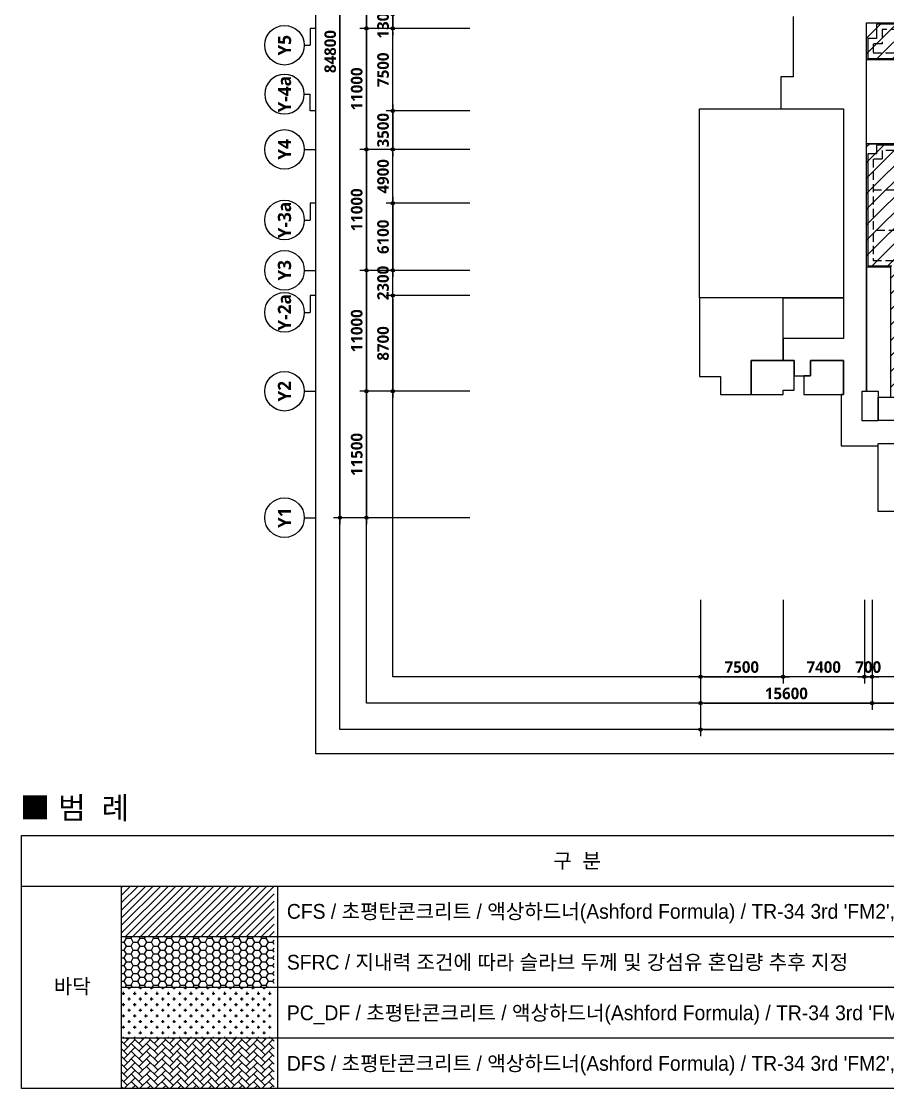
# Model space of a CAD drawing. Header units: millimetres. Extents: x -5354 to 997967, y -1313401 to 249081.
# Drawn here: x 258000 to 336795, y 5975 to 103066 of the extents above; entities that cross this region are included whole.
import ezdxf
from ezdxf.enums import TextEntityAlignment as Align

# ---------------------------------------------------------------- set-up
doc = ezdxf.new("R2010")
doc.units = ezdxf.units.MM
doc.header["$LTSCALE"] = 300
doc.header["$MEASUREMENT"] = 0
doc.header["$PDSIZE"] = -10
doc.linetypes.add('HIDDEN', pattern=[0.375, 0.25, -0.125])
doc.linetypes.add('HIDDENX2', pattern=[0.75, 0.5, -0.25])
doc.layers.get('0').update_dxf_attribs({"linetype": 'CONTINUOUS'})
doc.layers.get('Defpoints').update_dxf_attribs({"color": 153, "linetype": 'CONTINUOUS'})
for name, color, linetype in [('A-ANNO-TEXT1', 7, 'CONTINUOUS'), ('A-ST-AXIS-BUB', 7, 'CONTINUOUS'), ('A-ST-AXIS-DIM', 7, 'CONTINUOUS'), ('AA-MARK', 2, 'CONTINUOUS'), ('ILDO_Area', 8, 'CONTINUOUS'), ('SAWCUT', 20, 'HIDDEN'), ('X-SEC-종$0$A-ST-AXIS-BUB', 7, 'CONTINUOUS')]:
    doc.layers.add(name, color=color, linetype=linetype)
doc.layers.add('Defpoint', color=161, linetype='CONTINUOUS', plot=False)
doc.layers.add('면적', color=210, linetype='CONTINUOUS', plot=False)
doc.styles.add('SH_대대리576', font='')
doc.styles.add('돋움', font='')
doc.styles.get('SH_대대리576').set_extended_font_data('NanumGothic', bold=True)
doc.styles.get('돋움').set_extended_font_data('Dotum')
doc.dimstyles.new('SHP 600', dxfattribs={"dimscale": 300, "dimtxt": 3.5, "dimasz": 1, "dimexe": 2, "dimexo": 2, "dimgap": 1, "dimtad": 1, "dimdec": 0, "dimzin": 0, "dimdsep": 46, "dimtxsty": 'SH_대대리576', "dimblk": 'DIMDOT', "dimcen": 0.09, "dimclrt": 3, "dimadec": 0, "dimazin": 1, "dimtfac": 1, "dimtdec": 0, "dimtix": 1, "dimtmove": 2, "dimatfit": 0, "dimldrblk": 'DIMDOT', "dimfxl": 1, "dimtolj": 1, "dimtzin": 0, "dimarcsym": 0})

# ---------------------------------------------------------------- blocks, each defined once
blk = doc.blocks.new('G$C103DFDC3')
at = {"layer": '면적'}
for points in [[(18500, 8850), (16250, 8850), (16250, 8800), (14800, 8800), (14800, 11500), (15200, 11500), (15200, 45000), (20000, 45000)], [(8525, 45600), (8525, 40100), (7400, 40100), (7400, 37200), (13100, 37200), (13100, 16300), (7600, 16300), (7600, 14300), (8600, 14300), (8600, 12900), (10100, 12900), (10100, 14300), (13100, 14300), (13100, 11200), (12900, 11200), (12900, 6550), (12900, 6550), (16250, 6550), (16250, 6750), (18500, 6750)], [(17400, 22800), (15200, 22800), (15200, 34000), (19355, 34000)], [(19355, 41675), (15200, 41675), (15200, 45000), (53400, 45000)]]:
    blk.add_lwpolyline(points, dxfattribs=at)
for points in [[(15200, 41675), (19355, 41675), (19355, 38025), (18355, 38025), (18355, 37125), (19355, 37125), (19355, 34000), (15200, 34000)], [(0, 20000), (0, 37200), (13100, 37200), (13100, 20000)], [(15200, 22800), (15200, 11500), (16250, 11500), (16250, 10950), (17400, 10950), (17400, 22725), (17400, 22800)], [(7600, 14300), (7600, 20000), (0, 20000), (0, 12850), (1900, 12850), (1900, 11200), (4700, 11200), (4700, 14300)], [(7600, 20000), (13100, 20000), (13100, 16300), (7600, 16300)], [(4700, 14300), (4700, 11200), (7600, 11200), (7600, 11600), (8600, 11600), (8600, 14300)], [(9500, 12900), (9500, 11200), (13100, 11200), (13100, 14300), (10100, 14300), (10100, 12900)], [(14800, 11500), (16250, 11500), (16250, 8800), (14800, 8800)], [(16250, 10950), (19450, 10950), (19450, 8850), (16250, 8850)], [(16250, 6750), (19450, 6750), (19450, 550), (16250, 550)]]:
    blk.add_lwpolyline(points, close=True, dxfattribs=at)
blk = doc.blocks.new('DIMDOT')
at = {"color": 0}
blk.add_line((-2, 0), (2, 0), dxfattribs=at)
for radius in [0.5, 0.25]:
    blk.add_circle((0, 0), radius, dxfattribs=at)
blk = doc.blocks.new('*D34')
at = {"layer": 'A-ST-AXIS-DIM', "color": 0, "lineweight": -2, "transparency": 16777216}
for p, q in [((334682, 50445), (334682, 42845)), ((335382, 50445), (335382, 42845)), ((334382, 43445), (334082, 43445)), ((334682, 43445), (335382, 43445)), ((335682, 43445), (335982, 43445))]:
    blk.add_line(p, q, dxfattribs=at)
at = {"layer": 'Defpoints', "color": 0, "transparency": 16777216}
for p in [(334682, 51045), (335382, 51045), (335382, 43445)]:
    blk.add_point(p, dxfattribs=at)
at = {"layer": 'A-ST-AXIS-DIM', "color": 0, "linetype": 'ByBlock', "lineweight": -2, "transparency": 16777216, "xscale": 300, "yscale": 300, "zscale": 300}
blk.add_blockref('DIMDOT', (334682, 43445), dxfattribs=at)
at = {"layer": 'A-ST-AXIS-DIM', "color": 0, "linetype": 'ByBlock', "lineweight": -2, "transparency": 16777216, "xscale": 300, "yscale": 300, "zscale": 300, "rotation": 180}
blk.add_blockref('DIMDOT', (335382, 43445), dxfattribs=at)
at = {"layer": 'A-ST-AXIS-DIM', "color": 3, "transparency": 16777216, "insert": (335032, 44321), "char_height": 1050, "attachment_point": 5, "style": 'SH_대대리576'}
blk.add_mtext('\\A1;700', dxfattribs=at)
blk = doc.blocks.new('*D35')
at = {"layer": 'A-ST-AXIS-DIM', "color": 0, "lineweight": -2, "transparency": 16777216}
for p, q in [((327282, 50445), (327282, 42845)), ((334682, 50445), (334682, 42845)), ((334382, 43445), (327582, 43445))]:
    blk.add_line(p, q, dxfattribs=at)
at = {"layer": 'Defpoints', "color": 0, "transparency": 16777216}
for p in [(327282, 51045), (334682, 51045), (327282, 43445)]:
    blk.add_point(p, dxfattribs=at)
at = {"layer": 'A-ST-AXIS-DIM', "color": 0, "linetype": 'ByBlock', "lineweight": -2, "transparency": 16777216, "xscale": 300, "yscale": 300, "zscale": 300, "rotation": 180}
blk.add_blockref('DIMDOT', (327282, 43445), dxfattribs=at)
at = {"layer": 'A-ST-AXIS-DIM', "color": 0, "linetype": 'ByBlock', "lineweight": -2, "transparency": 16777216, "xscale": 300, "yscale": 300, "zscale": 300}
blk.add_blockref('DIMDOT', (334682, 43445), dxfattribs=at)
at = {"layer": 'A-ST-AXIS-DIM', "color": 3, "transparency": 16777216, "insert": (330982, 44321), "char_height": 1050, "attachment_point": 5, "style": 'SH_대대리576'}
blk.add_mtext('\\A1;7400', dxfattribs=at)
blk = doc.blocks.new('*D36')
at = {"layer": 'A-ST-AXIS-DIM', "color": 0, "lineweight": -2, "transparency": 16777216}
for p, q in [((319782, 50445), (319782, 42845)), ((327282, 50445), (327282, 42845)), ((320082, 43445), (326982, 43445))]:
    blk.add_line(p, q, dxfattribs=at)
at = {"layer": 'Defpoints', "color": 0, "transparency": 16777216}
for p in [(319782, 51045), (327282, 51045), (327282, 43445)]:
    blk.add_point(p, dxfattribs=at)
at = {"layer": 'A-ST-AXIS-DIM', "color": 0, "linetype": 'ByBlock', "lineweight": -2, "transparency": 16777216, "xscale": 300, "yscale": 300, "zscale": 300, "rotation": 180}
blk.add_blockref('DIMDOT', (319782, 43445), dxfattribs=at)
at = {"layer": 'A-ST-AXIS-DIM', "color": 0, "linetype": 'ByBlock', "lineweight": -2, "transparency": 16777216, "xscale": 300, "yscale": 300, "zscale": 300}
blk.add_blockref('DIMDOT', (327282, 43445), dxfattribs=at)
at = {"layer": 'A-ST-AXIS-DIM', "color": 3, "transparency": 16777216, "insert": (323532, 44322), "char_height": 1050, "attachment_point": 5, "style": 'SH_대대리576'}
blk.add_mtext('\\A1;7500', dxfattribs=at)
blk = doc.blocks.new('*D45')
at = {"layer": 'A-ST-AXIS-DIM', "color": 0, "lineweight": -2, "transparency": 16777216}
for p, q in [((291782, 104016), (291782, 104316)), ((298782, 103716), (291182, 103716)), ((291782, 103716), (291782, 102416)), ((298782, 102416), (291182, 102416)), ((291782, 102116), (291782, 101816))]:
    blk.add_line(p, q, dxfattribs=at)
at = {"layer": 'Defpoints', "color": 0, "transparency": 16777216}
for p in [(299382, 103716), (291782, 102416), (299382, 102416)]:
    blk.add_point(p, dxfattribs=at)
at = {"layer": 'A-ST-AXIS-DIM', "color": 0, "linetype": 'ByBlock', "lineweight": -2, "transparency": 16777216, "xscale": 300, "yscale": 300, "zscale": 300}
for p, rotation in [((291782, 103716), 270), ((291782, 102416), 90)]:
    blk.add_blockref('DIMDOT', p, dxfattribs=dict(at, rotation=rotation))
at = {"layer": 'A-ST-AXIS-DIM', "color": 3, "transparency": 16777216, "insert": (290902, 103066), "char_height": 1050, "attachment_point": 5, "rotation": 90, "style": 'SH_대대리576'}
blk.add_mtext('\\A1;1300', dxfattribs=at)
blk = doc.blocks.new('*D46')
at = {"layer": 'A-ST-AXIS-DIM', "color": 0, "lineweight": -2, "transparency": 16777216}
for p, q in [((298782, 102416), (291182, 102416)), ((291782, 95216), (291782, 102116)), ((298782, 94916), (291182, 94916))]:
    blk.add_line(p, q, dxfattribs=at)
at = {"layer": 'Defpoints', "color": 0, "transparency": 16777216}
for p in [(291782, 102416), (299382, 102416), (299382, 94916)]:
    blk.add_point(p, dxfattribs=at)
at = {"layer": 'A-ST-AXIS-DIM', "color": 0, "linetype": 'ByBlock', "lineweight": -2, "transparency": 16777216, "xscale": 300, "yscale": 300, "zscale": 300}
for p, rotation in [((291782, 102416), 90), ((291782, 94916), 270)]:
    blk.add_blockref('DIMDOT', p, dxfattribs=dict(at, rotation=rotation))
at = {"layer": 'A-ST-AXIS-DIM', "color": 3, "transparency": 16777216, "insert": (290905, 98666), "char_height": 1050, "attachment_point": 5, "rotation": 90, "style": 'SH_대대리576'}
blk.add_mtext('\\A1;7500', dxfattribs=at)
blk = doc.blocks.new('*D47')
at = {"layer": 'A-ST-AXIS-DIM', "color": 0, "lineweight": -2, "transparency": 16777216}
for p, q in [((291782, 95216), (291782, 95516)), ((298782, 94916), (291182, 94916)), ((291782, 94916), (291782, 91416)), ((298782, 91416), (291182, 91416)), ((291782, 91116), (291782, 90816))]:
    blk.add_line(p, q, dxfattribs=at)
at = {"layer": 'Defpoints', "color": 0, "transparency": 16777216}
for p in [(299382, 94916), (291782, 91416), (299382, 91416)]:
    blk.add_point(p, dxfattribs=at)
at = {"layer": 'A-ST-AXIS-DIM', "color": 0, "linetype": 'ByBlock', "lineweight": -2, "transparency": 16777216, "xscale": 300, "yscale": 300, "zscale": 300}
for p, rotation in [((291782, 94916), 270), ((291782, 91416), 90)]:
    blk.add_blockref('DIMDOT', p, dxfattribs=dict(at, rotation=rotation))
at = {"layer": 'A-ST-AXIS-DIM', "color": 3, "transparency": 16777216, "insert": (290902, 93166), "char_height": 1050, "attachment_point": 5, "rotation": 90, "style": 'SH_대대리576'}
blk.add_mtext('\\A1;3500', dxfattribs=at)
blk = doc.blocks.new('*D48')
at = {"layer": 'A-ST-AXIS-DIM', "color": 0, "lineweight": -2, "transparency": 16777216}
for p, q in [((298782, 91416), (291182, 91416)), ((291782, 86816), (291782, 91116)), ((298782, 86516), (291182, 86516))]:
    blk.add_line(p, q, dxfattribs=at)
at = {"layer": 'Defpoints', "color": 0, "transparency": 16777216}
for p in [(291782, 91416), (299382, 91416), (299382, 86516)]:
    blk.add_point(p, dxfattribs=at)
at = {"layer": 'A-ST-AXIS-DIM', "color": 0, "linetype": 'ByBlock', "lineweight": -2, "transparency": 16777216, "xscale": 300, "yscale": 300, "zscale": 300}
for p, rotation in [((291782, 91416), 90), ((291782, 86516), 270)]:
    blk.add_blockref('DIMDOT', p, dxfattribs=dict(at, rotation=rotation))
at = {"layer": 'A-ST-AXIS-DIM', "color": 3, "transparency": 16777216, "insert": (290902, 88966), "char_height": 1050, "attachment_point": 5, "rotation": 90, "style": 'SH_대대리576'}
blk.add_mtext('\\A1;4900', dxfattribs=at)
blk = doc.blocks.new('*D49')
at = {"layer": 'A-ST-AXIS-DIM', "color": 0, "lineweight": -2, "transparency": 16777216}
for p, q in [((298782, 86516), (291182, 86516)), ((291782, 86216), (291782, 80716)), ((298782, 80416), (291182, 80416))]:
    blk.add_line(p, q, dxfattribs=at)
at = {"layer": 'Defpoints', "color": 0, "transparency": 16777216}
for p in [(299382, 86516), (291782, 80416), (299382, 80416)]:
    blk.add_point(p, dxfattribs=at)
at = {"layer": 'A-ST-AXIS-DIM', "color": 0, "linetype": 'ByBlock', "lineweight": -2, "transparency": 16777216, "xscale": 300, "yscale": 300, "zscale": 300}
for p, rotation in [((291782, 86516), 90), ((291782, 80416), 270)]:
    blk.add_blockref('DIMDOT', p, dxfattribs=dict(at, rotation=rotation))
at = {"layer": 'A-ST-AXIS-DIM', "color": 3, "transparency": 16777216, "insert": (290902, 83466), "char_height": 1050, "attachment_point": 5, "rotation": 90, "style": 'SH_대대리576'}
blk.add_mtext('\\A1;6100', dxfattribs=at)
blk = doc.blocks.new('*D50')
at = {"layer": 'A-ST-AXIS-DIM', "color": 0, "lineweight": -2, "transparency": 16777216}
for p, q in [((298782, 78116), (291182, 78116)), ((291782, 77816), (291782, 69716)), ((298782, 69416), (291182, 69416))]:
    blk.add_line(p, q, dxfattribs=at)
at = {"layer": 'Defpoints', "color": 0, "transparency": 16777216}
for p in [(299382, 78116), (291782, 69416), (299382, 69416)]:
    blk.add_point(p, dxfattribs=at)
at = {"layer": 'A-ST-AXIS-DIM', "color": 0, "linetype": 'ByBlock', "lineweight": -2, "transparency": 16777216, "xscale": 300, "yscale": 300, "zscale": 300}
for p, rotation in [((291782, 78116), 90), ((291782, 69416), 270)]:
    blk.add_blockref('DIMDOT', p, dxfattribs=dict(at, rotation=rotation))
at = {"layer": 'A-ST-AXIS-DIM', "color": 3, "transparency": 16777216, "insert": (290902, 73766), "char_height": 1050, "attachment_point": 5, "rotation": 90, "style": 'SH_대대리576'}
blk.add_mtext('\\A1;8700', dxfattribs=at)
blk = doc.blocks.new('*D51')
at = {"layer": 'A-ST-AXIS-DIM', "color": 0, "lineweight": -2, "transparency": 16777216}
for p, q in [((291782, 80716), (291782, 81016)), ((298782, 80416), (291182, 80416)), ((291782, 78116), (291782, 80416)), ((298782, 78116), (291182, 78116)), ((291782, 77816), (291782, 77516))]:
    blk.add_line(p, q, dxfattribs=at)
at = {"layer": 'Defpoints', "color": 0, "transparency": 16777216}
for p in [(291782, 80416), (299382, 80416), (299382, 78116)]:
    blk.add_point(p, dxfattribs=at)
at = {"layer": 'A-ST-AXIS-DIM', "color": 0, "linetype": 'ByBlock', "lineweight": -2, "transparency": 16777216, "xscale": 300, "yscale": 300, "zscale": 300}
for p, rotation in [((291782, 80416), 270), ((291782, 78116), 90)]:
    blk.add_blockref('DIMDOT', p, dxfattribs=dict(at, rotation=rotation))
at = {"layer": 'A-ST-AXIS-DIM', "color": 3, "transparency": 16777216, "insert": (290902, 79266), "char_height": 1050, "attachment_point": 5, "rotation": 90, "style": 'SH_대대리576'}
blk.add_mtext('\\A1;2300', dxfattribs=at)
blk = doc.blocks.new('A-ST-AXIS-BUB-2')
at = {"layer": 'X-SEC-종$0$A-ST-AXIS-BUB'}
blk.add_line((1800, 1050, -103000), (1800, 525, -103000), dxfattribs=at)
at = {"layer": 'X-SEC-종$0$A-ST-AXIS-BUB', "elevation": -103000}
blk.add_lwpolyline([(3323, 0), (3323, 525), (1800, 525)], dxfattribs=at)
at = {"layer": 'X-SEC-종$0$A-ST-AXIS-BUB'}
blk.add_circle((1800, 2850, -103000), 1800, dxfattribs=at)
blk = doc.blocks.new('A-ST-AXIS-BUB-1')
at = {"layer": 'A-ST-AXIS-BUB'}
blk.add_line((0, 350), (0, 0), dxfattribs=at)
blk.add_circle((0, 950), 600, dxfattribs=at)
blk = doc.blocks.new('*D116')
at = {"layer": 'A-ST-AXIS-DIM', "color": 0, "lineweight": -2, "transparency": 16777216}
for p, q in [((319782, 50445), (319782, 38045)), ((434382, 50445), (434382, 38045)), ((320082, 38645), (434082, 38645))]:
    blk.add_line(p, q, dxfattribs=at)
at = {"layer": 'Defpoints', "color": 0, "transparency": 16777216}
for p in [(319782, 51045), (434382, 51045), (434382, 38645)]:
    blk.add_point(p, dxfattribs=at)
at = {"layer": 'A-ST-AXIS-DIM', "color": 0, "linetype": 'ByBlock', "lineweight": -2, "transparency": 16777216, "xscale": 300, "yscale": 300, "zscale": 300, "rotation": 180}
blk.add_blockref('DIMDOT', (319782, 38645), dxfattribs=at)
at = {"layer": 'A-ST-AXIS-DIM', "color": 0, "linetype": 'ByBlock', "lineweight": -2, "transparency": 16777216, "xscale": 300, "yscale": 300, "zscale": 300}
blk.add_blockref('DIMDOT', (434382, 38645), dxfattribs=at)
at = {"layer": 'A-ST-AXIS-DIM', "color": 3, "transparency": 16777216, "insert": (377082, 39524), "char_height": 1050, "attachment_point": 5, "style": 'SH_대대리576'}
blk.add_mtext('\\A1;114600', dxfattribs=at)
blk = doc.blocks.new('*D117')
at = {"layer": 'A-ST-AXIS-DIM', "color": 0, "lineweight": -2, "transparency": 16777216}
for p, q in [((319782, 50445), (319782, 40445)), ((335382, 50445), (335382, 40445)), ((320082, 41045), (335082, 41045))]:
    blk.add_line(p, q, dxfattribs=at)
at = {"layer": 'Defpoints', "color": 0, "transparency": 16777216}
for p in [(319782, 51045), (335382, 51045), (335382, 41045)]:
    blk.add_point(p, dxfattribs=at)
at = {"layer": 'A-ST-AXIS-DIM', "color": 0, "linetype": 'ByBlock', "lineweight": -2, "transparency": 16777216, "xscale": 300, "yscale": 300, "zscale": 300, "rotation": 180}
blk.add_blockref('DIMDOT', (319782, 41045), dxfattribs=at)
at = {"layer": 'A-ST-AXIS-DIM', "color": 0, "linetype": 'ByBlock', "lineweight": -2, "transparency": 16777216, "xscale": 300, "yscale": 300, "zscale": 300}
blk.add_blockref('DIMDOT', (335382, 41045), dxfattribs=at)
at = {"layer": 'A-ST-AXIS-DIM', "color": 3, "transparency": 16777216, "insert": (327582, 41924), "char_height": 1050, "attachment_point": 5, "style": 'SH_대대리576'}
blk.add_mtext('\\A1;15600', dxfattribs=at)
blk = doc.blocks.new('*D118')
at = {"layer": 'A-ST-AXIS-DIM', "color": 0, "lineweight": -2, "transparency": 16777216}
for p, q in [((335382, 50445), (335382, 40445)), ((346382, 50445), (346382, 40445)), ((335682, 41045), (346082, 41045))]:
    blk.add_line(p, q, dxfattribs=at)
at = {"layer": 'Defpoints', "color": 0, "transparency": 16777216}
for p in [(335382, 51045), (346382, 51045), (346382, 41045)]:
    blk.add_point(p, dxfattribs=at)
at = {"layer": 'A-ST-AXIS-DIM', "color": 0, "linetype": 'ByBlock', "lineweight": -2, "transparency": 16777216, "xscale": 300, "yscale": 300, "zscale": 300, "rotation": 180}
blk.add_blockref('DIMDOT', (335382, 41045), dxfattribs=at)
at = {"layer": 'A-ST-AXIS-DIM', "color": 0, "linetype": 'ByBlock', "lineweight": -2, "transparency": 16777216, "xscale": 300, "yscale": 300, "zscale": 300}
blk.add_blockref('DIMDOT', (346382, 41045), dxfattribs=at)
at = {"layer": 'A-ST-AXIS-DIM', "color": 3, "transparency": 16777216, "insert": (340882, 41921), "char_height": 1050, "attachment_point": 5, "style": 'SH_대대리576'}
blk.add_mtext('\\A1;11000', dxfattribs=at)
blk = doc.blocks.new('*D189')
at = {"layer": 'A-ST-AXIS-DIM', "color": 0, "lineweight": -2, "transparency": 16777216}
for p, q in [((298782, 114916), (288782, 114916)), ((289382, 114616), (289382, 102716)), ((298782, 102416), (288782, 102416))]:
    blk.add_line(p, q, dxfattribs=at)
at = {"layer": 'Defpoints', "color": 0, "transparency": 16777216}
for p in [(299382, 114916), (289382, 102416), (299382, 102416)]:
    blk.add_point(p, dxfattribs=at)
at = {"layer": 'A-ST-AXIS-DIM', "color": 0, "linetype": 'ByBlock', "lineweight": -2, "transparency": 16777216, "xscale": 300, "yscale": 300, "zscale": 300}
for p, rotation in [((289382, 114916), 90), ((289382, 102416), 270)]:
    blk.add_blockref('DIMDOT', p, dxfattribs=dict(at, rotation=rotation))
at = {"layer": 'A-ST-AXIS-DIM', "color": 3, "transparency": 16777216, "insert": (288503, 108666), "char_height": 1050, "attachment_point": 5, "rotation": 90, "style": 'SH_대대리576'}
blk.add_mtext('\\A1;12500', dxfattribs=at)
blk = doc.blocks.new('*D190')
at = {"layer": 'A-ST-AXIS-DIM', "color": 0, "lineweight": -2, "transparency": 16777216}
for p, q in [((298782, 102416), (288782, 102416)), ((289382, 102116), (289382, 91716)), ((298782, 91416), (288782, 91416))]:
    blk.add_line(p, q, dxfattribs=at)
at = {"layer": 'Defpoints', "color": 0, "transparency": 16777216}
for p in [(299382, 102416), (289382, 91416), (299382, 91416)]:
    blk.add_point(p, dxfattribs=at)
at = {"layer": 'A-ST-AXIS-DIM', "color": 0, "linetype": 'ByBlock', "lineweight": -2, "transparency": 16777216, "xscale": 300, "yscale": 300, "zscale": 300}
for p, rotation in [((289382, 102416), 90), ((289382, 91416), 270)]:
    blk.add_blockref('DIMDOT', p, dxfattribs=dict(at, rotation=rotation))
at = {"layer": 'A-ST-AXIS-DIM', "color": 3, "transparency": 16777216, "insert": (288506, 96916), "char_height": 1050, "attachment_point": 5, "rotation": 90, "style": 'SH_대대리576'}
blk.add_mtext('\\A1;11000', dxfattribs=at)
blk = doc.blocks.new('*D191')
at = {"layer": 'A-ST-AXIS-DIM', "color": 0, "lineweight": -2, "transparency": 16777216}
for p, q in [((298782, 91416), (288782, 91416)), ((289382, 91116), (289382, 80716)), ((298782, 80416), (288782, 80416))]:
    blk.add_line(p, q, dxfattribs=at)
at = {"layer": 'Defpoints', "color": 0, "transparency": 16777216}
for p in [(299382, 91416), (289382, 80416), (299382, 80416)]:
    blk.add_point(p, dxfattribs=at)
at = {"layer": 'A-ST-AXIS-DIM', "color": 0, "linetype": 'ByBlock', "lineweight": -2, "transparency": 16777216, "xscale": 300, "yscale": 300, "zscale": 300}
for p, rotation in [((289382, 91416), 90), ((289382, 80416), 270)]:
    blk.add_blockref('DIMDOT', p, dxfattribs=dict(at, rotation=rotation))
at = {"layer": 'A-ST-AXIS-DIM', "color": 3, "transparency": 16777216, "insert": (288506, 85916), "char_height": 1050, "attachment_point": 5, "rotation": 90, "style": 'SH_대대리576'}
blk.add_mtext('\\A1;11000', dxfattribs=at)
blk = doc.blocks.new('*D192')
at = {"layer": 'A-ST-AXIS-DIM', "color": 0, "lineweight": -2, "transparency": 16777216}
for p, q in [((298782, 80416), (288782, 80416)), ((289382, 80116), (289382, 69716)), ((298782, 69416), (288782, 69416))]:
    blk.add_line(p, q, dxfattribs=at)
at = {"layer": 'Defpoints', "color": 0, "transparency": 16777216}
for p in [(299382, 80416), (289382, 69416), (299382, 69416)]:
    blk.add_point(p, dxfattribs=at)
at = {"layer": 'A-ST-AXIS-DIM', "color": 0, "linetype": 'ByBlock', "lineweight": -2, "transparency": 16777216, "xscale": 300, "yscale": 300, "zscale": 300}
for p, rotation in [((289382, 80416), 90), ((289382, 69416), 270)]:
    blk.add_blockref('DIMDOT', p, dxfattribs=dict(at, rotation=rotation))
at = {"layer": 'A-ST-AXIS-DIM', "color": 3, "transparency": 16777216, "insert": (288506, 74916), "char_height": 1050, "attachment_point": 5, "rotation": 90, "style": 'SH_대대리576'}
blk.add_mtext('\\A1;11000', dxfattribs=at)
blk = doc.blocks.new('*D193')
at = {"layer": 'A-ST-AXIS-DIM', "color": 0, "lineweight": -2, "transparency": 16777216}
for p, q in [((298782, 69416), (288782, 69416)), ((289382, 69116), (289382, 58216)), ((298782, 57916), (288782, 57916))]:
    blk.add_line(p, q, dxfattribs=at)
at = {"layer": 'Defpoints', "color": 0, "transparency": 16777216}
for p in [(299382, 69416), (289382, 57916), (299382, 57916)]:
    blk.add_point(p, dxfattribs=at)
at = {"layer": 'A-ST-AXIS-DIM', "color": 0, "linetype": 'ByBlock', "lineweight": -2, "transparency": 16777216, "xscale": 300, "yscale": 300, "zscale": 300}
for p, rotation in [((289382, 69416), 90), ((289382, 57916), 270)]:
    blk.add_blockref('DIMDOT', p, dxfattribs=dict(at, rotation=rotation))
at = {"layer": 'A-ST-AXIS-DIM', "color": 3, "transparency": 16777216, "insert": (288505, 63666), "char_height": 1050, "attachment_point": 5, "rotation": 90, "style": 'SH_대대리576'}
blk.add_mtext('\\A1;11500', dxfattribs=at)
blk = doc.blocks.new('*D194')
at = {"layer": 'A-ST-AXIS-DIM', "color": 0, "lineweight": -2, "transparency": 16777216}
for p, q in [((298782, 142716), (286382, 142716)), ((286982, 142416), (286982, 58216)), ((298782, 57916), (286382, 57916))]:
    blk.add_line(p, q, dxfattribs=at)
at = {"layer": 'Defpoints', "color": 0, "transparency": 16777216}
for p in [(299382, 142716), (286982, 57916), (299382, 57916)]:
    blk.add_point(p, dxfattribs=at)
at = {"layer": 'A-ST-AXIS-DIM', "color": 0, "linetype": 'ByBlock', "lineweight": -2, "transparency": 16777216, "xscale": 300, "yscale": 300, "zscale": 300}
for p, rotation in [((286982, 142716), 90), ((286982, 57916), 270)]:
    blk.add_blockref('DIMDOT', p, dxfattribs=dict(at, rotation=rotation))
at = {"layer": 'A-ST-AXIS-DIM', "color": 3, "transparency": 16777216, "insert": (286102, 100316), "char_height": 1050, "attachment_point": 5, "rotation": 90, "style": 'SH_대대리576'}
blk.add_mtext('\\A1;84800', dxfattribs=at)
blk = doc.blocks.new('1231231')
h = blk.add_hatch()
h.set_pattern_fill('CROSS', color=5, scale=2048, style=0)
h.set_pattern_definition([(0, (68504.6, -40653.1), (512, 512), [256, -768]), (90, (68632.6, -40781.1), (-512, 512), [256, -768])])
h.paths.add_polyline_path([(87647, -71687), (73731, -71687), (73731, -76287), (87647, -76287)])
at = {"layer": 'ILDO_Area'}
h = blk.add_hatch(dxfattribs=at)
h.set_pattern_fill('ANSI31', color=5, scale=153.35424)
h.set_pattern_definition([(45, (-12199859, 1936921.56), (-344.290088, 344.290088), [])])
h.paths.add_polyline_path([(87647, -62461), (73731, -62461), (73731, -67061), (87647, -67061)])
h = blk.add_hatch(dxfattribs=at)
h.set_pattern_fill('HONEY', color=5, scale=3276.8, style=0)
h.set_pattern_definition([(0, (68504.6, -40653.1), (614.4, 354.724), [409.6, -819.2]), (120, (68504.6, -40653.1), (-614.4, 354.724), [409.6, -819.2]), (60, (68504.6, -40653.1), (1e-13, 709.448), [-819.2, 409.6])])
h.paths.add_polyline_path([(87647, -67086), (73731, -67086), (73731, -71687), (87647, -71687)])
h = blk.add_hatch(dxfattribs=at)
h.set_pattern_fill('AR-HBONE', color=5, scale=122.88, style=0)
h.set_pattern_definition([(45, (68504.6, -40653.1), (5e-14, 695.114), [1474.56, -491.52]), (135, (68852.17, -40305.53), (5e-14, 695.114), [1474.56, -491.52])])
h.paths.add_polyline_path([(87647, -76287), (73731, -76287), (73731, -80888), (87647, -80888)])
for p, q in [((64643, -62461), (169461, -62461)), ((73731, -62436), (73731, -80863)), ((87927, -62436), (87927, -80863)), ((73731, -67061), (169461, -67061)), ((73731, -71662), (169461, -71662)), ((73731, -76263), (169461, -76263))]:
    blk.add_line(p, q)
blk.add_lwpolyline([(64643, -57860), (169461, -57860), (169461, -80863), (64643, -80863), (64643, -57860)])
at = {"layer": 'ILDO_Area', "color": 3, "style": '돋움'}
for s, height, p in [('■ 범  례', 2000, (64527, -55343)), ("CFS / 초평탄콘크리트 / 액상하드너(Ashford Formula) / TR-34 3rd 'FM2', BS-8204  'AR1' ", 1341.85, (88797, -64761)), ('SFRC / 지내력 조건에 따라 슬라브 두께 및 강섬유 혼입량 추후 지정', 1341.85, (88797, -69386)), ("PC_DF / 초평탄콘크리트 / 액상하드너(Ashford Formula) / TR-34 3rd 'FM2', BS-8204  'AR1' ", 1341.85, (88797, -73987)), ("DFS / 초평탄콘크리트 / 액상하드너(Ashford Formula) / TR-34 3rd 'FM2', BS-8204  'AR1' ", 1341.85, (88797, -78588))]:
    blk.add_text(s, height=height, dxfattribs=at).set_placement(p, align=Align.MIDDLE_LEFT)
for s, p in [('구  분', (115195, -60161)), ('바닥', (69278, -71577))]:
    blk.add_text(s, height=1341.8, dxfattribs=at).set_placement(p, align=Align.MIDDLE_CENTER)

msp = doc.modelspace()

# ---------------------------------------------------------------- hatches: boundary and pattern name
at = {"layer": 'ILDO_Area', "transparency": 33554687}
h = msp.add_hatch(dxfattribs=at)
h.set_pattern_fill('ANSI31', color=5, scale=8000)
h.paths.add_polyline_path([(334881.8, 102916.3), (373081.8, 102916.3), (373081.8, 102941.3), (378831.8, 102941.3), (378831.8, 102916.3), (412781.8, 102916.3), (412781.8, 102841.3), (415281.8, 102841.3), (415281.8, 102916.3), (427681.8, 102916.3), (427681.8, 102841.3), (434881.8, 102841.3), (434881.8, 91416.3), (434381.8, 91416.3), (434381.8, 66766.3), (430631.8, 66766.3), (430631.8, 57916.3), (378831.8, 57916.3), (378831.8, 66766.3), (375631.8, 66766.3), (375631.8, 57916.3), (339131.8, 57916.3), (339131.8, 68866.3), (337081.8, 68866.3), (337081.8, 69416.3), (337081.8, 69416.3), (337081.8, 73716.3), (337081.8, 73716.3), (337081.8, 80716.3), (334881.8, 80716.3), (334881.8, 91916.3), (339036.8, 91916.3), (339036.8, 95041.3), (338036.8, 95041.3), (338036.8, 95941.3), (339036.8, 95941.3), (339036.8, 99591.3), (334881.8, 99591.3)])

# ---------------------------------------------------------------- linework, layer by layer
at = {"layer": 'AA-MARK', "ltscale": 5, "elevation": 103000}
for points in [[(433981.8, 102816.3), (335781.8, 102816.3), (335781.8, 101516.3), (334981.8, 101516.3), (334981.8, 99691.3), (339136.8, 99691.3)], [(339136.8, 91816.3), (335781.8, 91816.3), (335781.8, 91016.3), (334981.8, 91016.3), (334981.8, 80816.3), (337181.8, 80816.3)]]:
    msp.add_lwpolyline(points, dxfattribs=at)
at = {"layer": 'Defpoint'}
for points in [[(455981.8, 36444.9), (284781.8, 36444.9), (284781.8, 165016.3), (455981.8, 165016.3)], [(453781.8, 38644.9), (286981.8, 38644.9), (286981.8, 162816.3), (453781.8, 162816.3)], [(451381.8, 41044.9), (289381.8, 41044.9), (289381.8, 160416.3), (451381.8, 160416.3)], [(448981.8, 43444.9), (291781.8, 43444.9), (291781.8, 158016.3), (448981.8, 158016.3)]]:
    msp.add_lwpolyline(points, close=True, dxfattribs=at)
at = {"layer": 'SAWCUT', "linetype": 'HIDDENX2', "ltscale": 5, "elevation": 103000}
for points in [[(433481.8, 102316.3), (336281.8, 102316.3), (336281.8, 101016.3), (335481.8, 101016.3), (335481.8, 100191.3), (339636.8, 100191.3)], [(339636.8, 91316.3), (336281.8, 91316.3), (336281.8, 90516.3), (335481.8, 90516.3), (335481.8, 81316.3), (337681.8, 81316.3)]]:
    msp.add_lwpolyline(points, dxfattribs=at)
at = {"layer": 'SAWCUT', "linetype": 'HIDDENX2', "ltscale": 5}
for points in [[(335481.8, 87749.3), (432881.8, 87749.3)], [(335781.8, 84082.3), (432881.8, 84082.3)]]:
    msp.add_lwpolyline(points, dxfattribs=at)

# ---------------------------------------------------------------- block references
for name, p in [('G$C103DFDC3', (319681.8, 57916.3)), ('1231231', (193356.6, 86863.4))]:
    msp.add_blockref(name, p)
at = {"layer": 'A-ST-AXIS-BUB'}
for p, rotation in [((284781.8, 99093.4), 90.00000000000001), ((284781.8, 83193.4), 90), ((284781.8, 74793.4), 90)]:
    msp.add_blockref('A-ST-AXIS-BUB-2', p, dxfattribs=dict(at, rotation=rotation))
at = {"layer": 'A-ST-AXIS-BUB', "xscale": -1, "rotation": 89.9999999999999}
msp.add_blockref('A-ST-AXIS-BUB-2', (284781.8, 98239.2), dxfattribs=at)
at = {"layer": 'A-ST-AXIS-BUB', "xscale": 3, "yscale": 3, "zscale": 3, "rotation": 90}
for p in [(284781.8, 91416.3), (284781.8, 80416.3), (284781.8, 69416.3), (284781.8, 57916.3)]:
    msp.add_blockref('A-ST-AXIS-BUB-1', p, dxfattribs=at)

# ---------------------------------------------------------------- texts
at = {"layer": 'A-ANNO-TEXT1', "style": 'SH_대대리576'}
for s, p in [('Y5', (281931.8, 100893.4)), ('Y-4a', (281931.8, 96439.2)), ('Y4', (281931.8, 91416.3)), ('Y-3a', (281931.8, 84993.4)), ('Y3', (281931.8, 80416.3)), ('Y-2a', (281931.8, 76593.4)), ('Y2', (281931.8, 69416.3)), ('Y1', (281931.8, 57916.3))]:
    msp.add_text(s, height=1200, rotation=90, dxfattribs=at).set_placement(p, align=Align.MIDDLE_CENTER)

# ---------------------------------------------------------------- dimensions: what is measured, and where the dimension line sits
at = {"layer": 'A-ST-AXIS-DIM'}
for base, p1, p2, angle, picture, middle in [((286981.8, 57916.3), (299381.8, 142716.3), (299381.8, 57916.3), 90, '*D194', (286102.4, 100316.3)), ((289381.8, 102416.3), (299381.8, 114916.3), (299381.8, 102416.3), 90, '*D189', (288503.1, 108666.3)), ((291781.8, 102416.3), (299381.8, 103716.3), (299381.8, 102416.3), 90, '*D45', (290902.4, 103066.3)), ((289381.8, 91416.3), (299381.8, 102416.3), (299381.8, 91416.3), 90, '*D190', (288506.1, 96916.3)), ((291781.8, 102416.3), (299381.8, 94916.3), (299381.8, 102416.3), 270, '*D46', (290904.6, 98666.3)), ((291781.8, 91416.3), (299381.8, 94916.3), (299381.8, 91416.3), 90, '*D47', (290902.4, 93166.3)), ((289381.8, 80416.3), (299381.8, 91416.3), (299381.8, 80416.3), 90, '*D191', (288506.1, 85916.3)), ((291781.8, 91416.3), (299381.8, 86516.3), (299381.8, 91416.3), 270, '*D48', (290902.4, 88966.3)), ((291781.8, 80416.3), (299381.8, 86516.3), (299381.8, 80416.3), 90, '*D49', (290902.4, 83466.3)), ((289381.8, 69416.3), (299381.8, 80416.3), (299381.8, 69416.3), 90, '*D192', (288506.1, 74916.3)), ((291781.8, 80416.3), (299381.8, 78116.3), (299381.8, 80416.3), 270, '*D51', (290902.4, 79266.3)), ((291781.8, 69416.3), (299381.8, 78116.3), (299381.8, 69416.3), 90, '*D50', (290902.4, 73766.3)), ((289381.8, 57916.3), (299381.8, 69416.3), (299381.8, 57916.3), 90, '*D193', (288504.6, 63666.3)), ((327281.8, 43444.9), (319781.8, 51044.9), (327281.8, 51044.9), 0, '*D36', (323531.8, 44322.1)), ((434381.8, 38644.9), (319781.8, 51044.9), (434381.8, 51044.9), 180, '*D116', (377081.8, 39524.3)), ((335381.8, 41044.9), (319781.8, 51044.9), (335381.8, 51044.9), 180, '*D117', (327581.8, 41924.3)), ((327281.8, 43444.9), (334681.8, 51044.9), (327281.8, 51044.9), 180, '*D35', (330981.8, 44320.6)), ((335381.8, 43444.9), (334681.8, 51044.9), (335381.8, 51044.9), 0, '*D34', (335031.8, 44320.6)), ((346381.8, 41044.9), (335381.8, 51044.9), (346381.8, 51044.9), 180, '*D118', (340881.8, 41920.6))]:
    dim = msp.add_linear_dim(base=base, p1=p1, p2=p2, angle=angle, dimstyle='SHP 600', dxfattribs=at)
    dim.commit()
    dim.dimension.update_dxf_attribs({"geometry": picture, "text_midpoint": middle})

doc.saveas('drawing.dxf')
